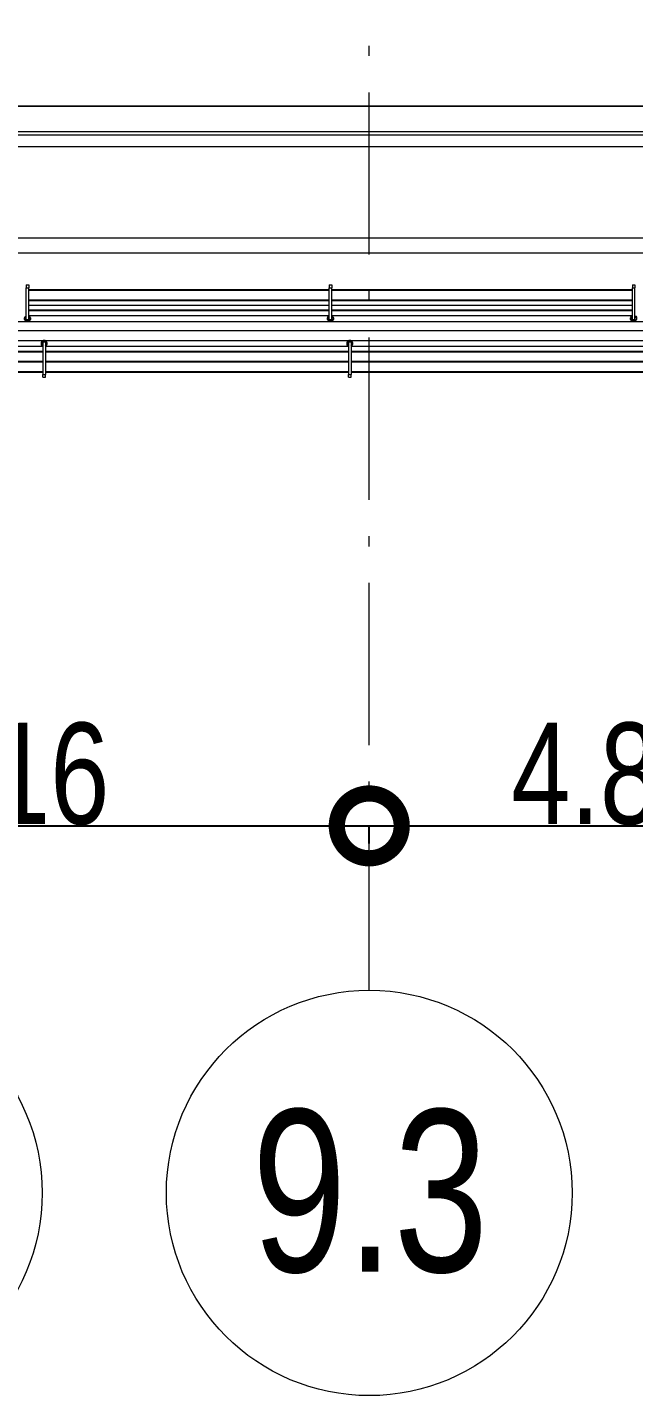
# Model space of a CAD drawing. Header units: metres. Extents: x -55 to 260, y -121 to 64.
# Drawn here: x 89.33 to 95.3, y -111.68 to -98.18 of the extents above; entities that cross this region are included whole.
import ezdxf

# ---------------------------------------------------------------- set-up
doc = ezdxf.new("R2010")
doc.units = ezdxf.units.M
doc.linetypes.add('01_Grid', pattern=[2.32, 1.6, -0.36, 0, -0.36])
for name, color, linetype, lineweight in [('0-1', 7, 'Continuous', 5), ('03EJES-1', 1, '01_Grid', 5), ('04NOEJE', 2, 'Continuous', 18), ('04NOEJE-1', 2, 'Continuous', 5), ('31COTAS', 1, 'Continuous', 5), ('46BANQ-1', 253, 'Continuous', 5), ('55BARANDAL-1', 253, 'Continuous', 5), ('70LINEA-1', 254, 'Continuous', 5), ('70LINEA-6', 253, 'Continuous', 5)]:
    doc.layers.add(name, color=color, linetype=linetype, lineweight=lineweight)
doc.styles.add('Arial', font='arial.ttf', dxfattribs={"width": 0.75, "height": 1.6})
doc.styles.add('Arial_1', font='arial.ttf', dxfattribs={"width": 0.75, "height": 1})
doc.dimstyles.new('Standard__0_00_', dxfattribs={"dimscale": 0.3048, "dimtxt": 1.020259, "dimasz": 4.199475, "dimexe": 0, "dimexo": 1.312336, "dimgap": 0, "dimtad": 1, "dimrnd": 0.01, "dimzin": 0, "dimdsep": 46, "dimtxsty": 'Arial_1', "dimblk1": 'DOTSMALL', "dimblk2": 'DOTSMALL', "dimsah": 1, "dimcen": 0.09, "dimazin": 0, "dimtfac": 1, "dimtdec": 4, "dimtix": 1, "dimtmove": 0, "dimatfit": 3, "dimfxl": 1, "dimtvp": 1, "dimtolj": 1, "dimtzin": 0, "dimarcsym": 2})

# ---------------------------------------------------------------- blocks, each defined once
blk = doc.blocks.new('Railing - Wire Post - Chainlink 2-V324-A1 _ A700')
at = {"layer": '55BARANDAL-1'}
for p, q in [((-0.331, 0.012), (-0.323, 0.012)), ((-0.331, 0.012), (-0.331, -0.013)), ((-0.323, 0.012), (-0.317, 0.012)), ((-0.317, 0.012), (-0.311, 0.012)), ((-0.311, 0.012), (-0.304, 0.012)), ((-0.304, 0.012), (-0.304, -0.013)), ((0.013, 0.012), (-0.304, 0.012)), ((0.013, -0.013), (0.013, 0.012)), ((-0.331, -0.013), (-0.323, -0.013)), ((-0.323, -0.013), (-0.317, -0.013)), ((-0.317, -0.013), (-0.311, -0.013)), ((-0.311, -0.013), (-0.304, -0.013)), ((0.013, -0.013), (-0.304, -0.013))]:
    blk.add_line(p, q, dxfattribs=at)
for radius, start, end in [(0.0301, 206.3748, 2.2872), (0.0301, 206.3748, 2.2872), (0.0301, 2.2872, 148.7371), (0.0301, 2.2872, 148.7371), (0.0251, 45, 150), (0.0251, 45, 150), (0.0251, 90, 148.3274), (0.0251, 270, 90), (0.0251, 0, 44.9925), (0.0251, 0, 44.9925), (0.0251, 315.0075, 0), (0.0251, 315.0075, 0), (0.0301, 335.1498, 2.2872), (0.0301, 335.1498, 2.2872), (0.0301, 335.1498, 2.2872), (0.0301, 335.1498, 2.2872), (0.0301, 335.1498, 2.2872), (0.0301, 335.1498, 2.2872), (0.0301, 335.1498, 2.2872), (0.0301, 335.1498, 2.2872), (0.0301, 335.1498, 2.2872), (0.0301, 335.1498, 2.2872), (0.0301, 2.2872, 16.9322), (0.0301, 2.2872, 16.9322), (0.0301, 2.2872, 16.9322), (0.0301, 2.2872, 16.9322), (0.0301, 2.2872, 16.9322), (0.0301, 2.2872, 16.9322), (0.0301, 2.2872, 16.9322), (0.0301, 2.2872, 16.9322), (0.0301, 2.2872, 16.9322), (0.0301, 2.2872, 16.9322), (0.0251, 210, 315), (0.0251, 210, 315), (0.0251, 211.6726, 270)]:
    blk.add_arc((0, 0), radius, start, end, dxfattribs=at)
blk = doc.blocks.new('Railing - Wire Post - Chainlink 2-V325-A1 _ A700')
at = {"layer": '55BARANDAL-1'}
for p, q in [((-0.331, 0.012), (-0.323, 0.012)), ((-0.331, 0.012), (-0.331, -0.013)), ((-0.323, 0.012), (-0.317, 0.012)), ((-0.317, 0.012), (-0.311, 0.012)), ((-0.311, 0.012), (-0.304, 0.012)), ((-0.304, 0.012), (-0.304, -0.013)), ((0.013, 0.012), (-0.304, 0.012)), ((0.013, -0.013), (0.013, 0.012)), ((-0.331, -0.013), (-0.323, -0.013)), ((-0.323, -0.013), (-0.317, -0.013)), ((-0.317, -0.013), (-0.311, -0.013)), ((-0.311, -0.013), (-0.304, -0.013)), ((0.013, -0.013), (-0.304, -0.013))]:
    blk.add_line(p, q, dxfattribs=at)
for radius, start, end in [(0.0301, 206.3748, 2.2872), (0.0301, 206.3748, 2.2872), (0.0301, 2.2872, 148.7371), (0.0301, 2.2872, 148.7371), (0.0251, 45, 150), (0.0251, 45, 150), (0.0251, 90, 148.3274), (0.0251, 270, 90), (0.0251, 0, 44.9925), (0.0251, 0, 44.9925), (0.0251, 315.0075, 0), (0.0251, 315.0075, 0), (0.0301, 335.0744, 2.2872), (0.0301, 335.0744, 2.2872), (0.0301, 335.0744, 2.2872), (0.0301, 335.0744, 2.2872), (0.0301, 335.0744, 2.2872), (0.0301, 335.0744, 2.2872), (0.0301, 335.0744, 2.2872), (0.0301, 335.0744, 2.2872), (0.0301, 335.0744, 2.2872), (0.0301, 335.0744, 2.2872), (0.0301, 2.2872, 16.9322), (0.0301, 2.2872, 16.9322), (0.0301, 2.2872, 16.9322), (0.0301, 2.2872, 16.9322), (0.0301, 2.2872, 16.9322), (0.0301, 2.2872, 16.9322), (0.0301, 2.2872, 16.9322), (0.0301, 2.2872, 16.9322), (0.0301, 2.2872, 16.9322), (0.0301, 2.2872, 16.9322), (0.0251, 210, 315), (0.0251, 210, 315), (0.0251, 211.6726, 270)]:
    blk.add_arc((0, 0), radius, start, end, dxfattribs=at)
blk = doc.blocks.new('Railing - Railing-8511726-A1 _ A700')
at = {"layer": '55BARANDAL-1'}
for p, q in [((240.175, -101.274), (20.175, -101.274)), ((86.489, -101.329), (89.478, -101.329)), ((89.478, -101.38), (86.489, -101.38)), ((86.489, -101.384), (89.478, -101.384)), ((89.503, -101.329), (92.492, -101.329)), ((92.492, -101.38), (89.503, -101.38)), ((89.503, -101.384), (92.492, -101.384)), ((92.517, -101.329), (95.505, -101.329)), ((95.505, -101.38), (92.517, -101.38)), ((92.517, -101.384), (95.505, -101.384)), ((89.478, -101.48), (86.489, -101.48)), ((86.489, -101.484), (89.478, -101.484)), ((92.492, -101.48), (89.503, -101.48)), ((89.503, -101.484), (92.492, -101.484)), ((95.505, -101.48), (92.517, -101.48)), ((92.517, -101.484), (95.505, -101.484)), ((89.478, -101.58), (86.489, -101.58)), ((86.489, -101.584), (89.478, -101.584)), ((92.492, -101.58), (89.503, -101.58)), ((89.503, -101.584), (92.492, -101.584)), ((95.505, -101.58), (92.517, -101.58)), ((92.517, -101.584), (95.505, -101.584))]:
    blk.add_line(p, q, dxfattribs=at)
at = {"rotation": 90}
for name, p in [('Railing - Wire Post - Chainlink 2-V324-A1 _ A700', (89.49, -101.302)), ('Railing - Wire Post - Chainlink 2-V325-A1 _ A700', (92.504, -101.302))]:
    blk.add_blockref(name, p, dxfattribs=at)
blk = doc.blocks.new('Practice Rain Ditch - Practice Rain Ditch-8556337-A1 _ A700')
at = {"layer": '70LINEA-1'}
for p, q in [((20.175, -99.21), (191.593, -99.212)), ((191.593, -99.227), (20.175, -99.258)), ((191.593, -99.362), (20.175, -99.36)), ((195.315, -100.262), (20.175, -100.26)), ((195.315, -100.412), (20.175, -100.41))]:
    blk.add_line(p, q, dxfattribs=at)
blk = doc.blocks.new('Railing - Wire Post - Chainlink 2-V373-A1 _ A700')
at = {"layer": '55BARANDAL-1'}
for p, q in [((-0.331, 0.012), (-0.317, 0.012)), ((-0.331, 0.012), (-0.331, -0.013)), ((-0.317, 0.012), (-0.311, 0.012)), ((-0.311, 0.012), (-0.304, 0.012)), ((-0.304, 0.012), (-0.304, -0.013)), ((0.013, 0.012), (-0.304, 0.012)), ((0.013, -0.013), (0.013, 0.012)), ((-0.331, -0.013), (-0.317, -0.013)), ((-0.317, -0.013), (-0.311, -0.013)), ((-0.311, -0.013), (-0.304, -0.013)), ((0.013, -0.013), (-0.304, -0.013))]:
    blk.add_line(p, q, dxfattribs=at)
for radius, start, end in [(0.0301, 2.2872, 154.521), (0.0301, 2.2872, 154.521), (0.0301, 206.3748, 2.2872), (0.0301, 206.3748, 2.2872), (0.0251, 0, 150), (0.0251, 0, 150), (0.0251, 210, 0), (0.0251, 210, 0), (0.0251, 90, 148.3274), (0.0251, 270, 90), (0.0301, 336.8856, 2.2872), (0.0301, 336.8856, 2.2872), (0.0301, 336.8856, 2.2872), (0.0301, 336.8856, 2.2872), (0.0301, 336.8856, 2.2872), (0.0301, 336.8856, 2.2872), (0.0301, 336.8856, 2.2872), (0.0301, 336.8856, 2.2872), (0.0301, 336.8856, 2.2872), (0.0301, 2.2872, 16.9322), (0.0301, 2.2872, 16.9322), (0.0301, 2.2872, 16.9322), (0.0301, 2.2872, 16.9322), (0.0301, 2.2872, 16.9322), (0.0301, 2.2872, 16.9322), (0.0301, 2.2872, 16.9322), (0.0301, 2.2872, 16.9322), (0.0301, 2.2872, 16.9322), (0.0251, 211.6726, 270)]:
    blk.add_arc((0, 0), radius, start, end, dxfattribs=at)
blk = doc.blocks.new('Railing - Wire Post - Chainlink 2-V374-A1 _ A700')
at = {"layer": '55BARANDAL-1'}
for p, q in [((-0.331, 0.012), (-0.317, 0.012)), ((-0.331, 0.012), (-0.331, -0.013)), ((-0.317, 0.012), (-0.311, 0.012)), ((-0.311, 0.012), (-0.304, 0.012)), ((-0.304, 0.012), (-0.304, -0.013)), ((0.013, 0.012), (-0.304, 0.012)), ((0.013, -0.013), (0.013, 0.012)), ((-0.331, -0.013), (-0.317, -0.013)), ((-0.317, -0.013), (-0.311, -0.013)), ((-0.311, -0.013), (-0.304, -0.013)), ((0.013, -0.013), (-0.304, -0.013))]:
    blk.add_line(p, q, dxfattribs=at)
for radius, start, end in [(0.0301, 2.2872, 155.3383), (0.0301, 2.2872, 155.3383), (0.0301, 205.4077, 2.2872), (0.0301, 205.4077, 2.2872), (0.0251, 0, 150), (0.0251, 0, 150), (0.0251, 210, 0), (0.0251, 210, 0), (0.0251, 90, 148.3274), (0.0251, 270, 90), (0.0301, 336.8856, 2.2872), (0.0301, 336.8856, 2.2872), (0.0301, 336.8856, 2.2872), (0.0301, 336.8856, 2.2872), (0.0301, 336.8856, 2.2872), (0.0301, 336.8856, 2.2872), (0.0301, 336.8856, 2.2872), (0.0301, 336.8856, 2.2872), (0.0301, 336.8856, 2.2872), (0.0301, 2.2872, 16.9322), (0.0301, 2.2872, 16.9322), (0.0301, 2.2872, 16.9322), (0.0301, 2.2872, 16.9322), (0.0301, 2.2872, 16.9322), (0.0301, 2.2872, 16.9322), (0.0301, 2.2872, 16.9322), (0.0301, 2.2872, 16.9322), (0.0301, 2.2872, 16.9322), (0.0251, 211.6726, 270)]:
    blk.add_arc((0, 0), radius, start, end, dxfattribs=at)
blk = doc.blocks.new('Railing - Wire Post - Chainlink 2-V375-A1 _ A700')
at = {"layer": '55BARANDAL-1'}
for p, q in [((-0.331, 0.012), (-0.317, 0.012)), ((-0.331, 0.012), (-0.331, -0.013)), ((-0.317, 0.012), (-0.311, 0.012)), ((-0.311, 0.012), (-0.304, 0.012)), ((-0.304, 0.012), (-0.304, -0.013)), ((0.013, 0.012), (-0.304, 0.012)), ((0.013, -0.013), (0.013, 0.012)), ((-0.331, -0.013), (-0.317, -0.013)), ((-0.317, -0.013), (-0.311, -0.013)), ((-0.311, -0.013), (-0.304, -0.013)), ((0.013, -0.013), (-0.304, -0.013))]:
    blk.add_line(p, q, dxfattribs=at)
for radius, start, end in [(0.0301, 2.2872, 156.1556), (0.0301, 2.2872, 156.1556), (0.0301, 204.4042, 2.2872), (0.0301, 204.4042, 2.2872), (0.0251, 0, 150), (0.0251, 0, 150), (0.0251, 210, 0), (0.0251, 210, 0), (0.0251, 90, 148.3274), (0.0251, 270, 90), (0.0301, 336.8856, 2.2872), (0.0301, 336.8856, 2.2872), (0.0301, 336.8856, 2.2872), (0.0301, 336.8856, 2.2872), (0.0301, 336.8856, 2.2872), (0.0301, 336.8856, 2.2872), (0.0301, 336.8856, 2.2872), (0.0301, 336.8856, 2.2872), (0.0301, 336.8856, 2.2872), (0.0301, 2.2872, 16.9322), (0.0301, 2.2872, 16.9322), (0.0301, 2.2872, 16.9322), (0.0301, 2.2872, 16.9322), (0.0301, 2.2872, 16.9322), (0.0301, 2.2872, 16.9322), (0.0301, 2.2872, 16.9322), (0.0301, 2.2872, 16.9322), (0.0301, 2.2872, 16.9322), (0.0251, 211.6726, 270)]:
    blk.add_arc((0, 0), radius, start, end, dxfattribs=at)
blk = doc.blocks.new('Railing - Railing-8574736-A1 _ A700')
at = {"layer": '55BARANDAL-1'}
for p, q in [((92.301, -100.773), (89.338, -100.773)), ((89.338, -100.777), (92.301, -100.777)), ((95.29, -100.773), (92.326, -100.773)), ((92.326, -100.777), (95.29, -100.777)), ((92.301, -100.873), (89.338, -100.873)), ((89.338, -100.877), (92.301, -100.877)), ((92.301, -100.973), (89.338, -100.973)), ((89.338, -100.977), (92.301, -100.977)), ((95.29, -100.873), (92.326, -100.873)), ((92.326, -100.877), (95.29, -100.877)), ((95.29, -100.973), (92.326, -100.973)), ((92.326, -100.977), (95.29, -100.977)), ((-33.162, -101.076), (229.742, -101.091)), ((92.301, -101.028), (89.338, -101.028)), ((95.29, -101.028), (92.326, -101.028))]:
    blk.add_line(p, q, dxfattribs=at)
at = {"extrusion": (0, 0, -1), "zscale": -1, "rotation": 270.0033261339385}
for name, p in [('Railing - Wire Post - Chainlink 2-V373-A1 _ A700', (-89.326, -101.055)), ('Railing - Wire Post - Chainlink 2-V374-A1 _ A700', (-92.314, -101.055)), ('Railing - Wire Post - Chainlink 2-V375-A1 _ A700', (-95.302, -101.055))]:
    blk.add_blockref(name, p, dxfattribs=at)
blk = doc.blocks.new('22011_AR_rvt-1-A1 _ A700')
at = {"layer": '46BANQ-1'}
for p, q in [((90.172, -98.96), (80.172, -98.96)), ((100.172, -98.96), (90.172, -98.96))]:
    blk.add_line(p, q, dxfattribs=at)
at = {"layer": '70LINEA-1'}
for p, q in [((20.175, -98.96), (191.589, -98.96)), ((89.338, -100.924), (92.301, -100.924)), ((92.326, -100.924), (95.29, -100.924)), ((195.535, -101.184), (20.175, -101.174))]:
    blk.add_line(p, q, dxfattribs=at)
at = {"layer": '55BARANDAL-1'}
for name in ['Railing - Railing-8574736-A1 _ A700', 'Railing - Railing-8511726-A1 _ A700']:
    blk.add_blockref(name, (0, 0), dxfattribs=at)
at = {"layer": '70LINEA-6'}
blk.add_blockref('Practice Rain Ditch - Practice Rain Ditch-8556337-A1 _ A700', (0, 0), dxfattribs=at)
blk = doc.blocks.new('Railing - Wire Post - Chainlink 2-V695-A1 _ A700')
at = {"layer": '55BARANDAL-1'}
for p, q in [((-0.331, 0.012), (-0.317, 0.012)), ((-0.331, 0.012), (-0.331, -0.013)), ((-0.317, 0.012), (-0.311, 0.012)), ((-0.311, 0.012), (-0.304, 0.012)), ((-0.304, 0.012), (-0.304, -0.013)), ((0.013, 0.012), (-0.304, 0.012)), ((0.013, -0.013), (0.013, 0.012)), ((-0.331, -0.013), (-0.317, -0.013)), ((-0.317, -0.013), (-0.311, -0.013)), ((-0.311, -0.013), (-0.304, -0.013)), ((0.013, -0.013), (-0.304, -0.013))]:
    blk.add_line(p, q, dxfattribs=at)
for radius, start, end in [(0.0301, 206.3748, 2.2872), (0.0301, 206.3748, 2.2872), (0.0301, 2.2872, 148.7371), (0.0301, 2.2872, 148.7371), (0.0251, 45, 150), (0.0251, 45, 150), (0.0251, 90, 148.3274), (0.0251, 270, 90), (0.0251, 0, 44.9925), (0.0251, 0, 44.9925), (0.0251, 315.0075, 0), (0.0251, 315.0075, 0), (0.0301, 335.1498, 2.2872), (0.0301, 335.1498, 2.2872), (0.0301, 335.1498, 2.2872), (0.0301, 335.1498, 2.2872), (0.0301, 335.1498, 2.2872), (0.0301, 335.1498, 2.2872), (0.0301, 335.1498, 2.2872), (0.0301, 335.1498, 2.2872), (0.0301, 335.1498, 2.2872), (0.0301, 335.1498, 2.2872), (0.0301, 2.2872, 16.9322), (0.0301, 2.2872, 16.9322), (0.0301, 2.2872, 16.9322), (0.0301, 2.2872, 16.9322), (0.0301, 2.2872, 16.9322), (0.0301, 2.2872, 16.9322), (0.0301, 2.2872, 16.9322), (0.0301, 2.2872, 16.9322), (0.0301, 2.2872, 16.9322), (0.0301, 2.2872, 16.9322), (0.0251, 210, 315), (0.0251, 210, 315), (0.0251, 211.6726, 270)]:
    blk.add_arc((0, 0), radius, start, end, dxfattribs=at)
blk = doc.blocks.new('Railing - Wire Post - Chainlink 2-V696-A1 _ A700')
at = {"layer": '55BARANDAL-1'}
for p, q in [((-0.331, 0.012), (-0.317, 0.012)), ((-0.331, 0.012), (-0.331, -0.013)), ((-0.317, 0.012), (-0.311, 0.012)), ((-0.311, 0.012), (-0.304, 0.012)), ((-0.304, 0.012), (-0.304, -0.013)), ((0.013, 0.012), (-0.304, 0.012)), ((0.013, -0.013), (0.013, 0.012)), ((-0.331, -0.013), (-0.317, -0.013)), ((-0.317, -0.013), (-0.311, -0.013)), ((-0.311, -0.013), (-0.304, -0.013)), ((0.013, -0.013), (-0.304, -0.013))]:
    blk.add_line(p, q, dxfattribs=at)
for radius, start, end in [(0.0301, 206.3748, 2.2872), (0.0301, 206.3748, 2.2872), (0.0301, 2.2872, 148.7371), (0.0301, 2.2872, 148.7371), (0.0251, 45, 150), (0.0251, 45, 150), (0.0251, 90, 148.3274), (0.0251, 270, 90), (0.0251, 0, 44.9925), (0.0251, 0, 44.9925), (0.0251, 315.0075, 0), (0.0251, 315.0075, 0), (0.0301, 335.0744, 2.2872), (0.0301, 335.0744, 2.2872), (0.0301, 335.0744, 2.2872), (0.0301, 335.0744, 2.2872), (0.0301, 335.0744, 2.2872), (0.0301, 335.0744, 2.2872), (0.0301, 335.0744, 2.2872), (0.0301, 335.0744, 2.2872), (0.0301, 335.0744, 2.2872), (0.0301, 335.0744, 2.2872), (0.0301, 2.2872, 16.9322), (0.0301, 2.2872, 16.9322), (0.0301, 2.2872, 16.9322), (0.0301, 2.2872, 16.9322), (0.0301, 2.2872, 16.9322), (0.0301, 2.2872, 16.9322), (0.0301, 2.2872, 16.9322), (0.0301, 2.2872, 16.9322), (0.0301, 2.2872, 16.9322), (0.0301, 2.2872, 16.9322), (0.0251, 210, 315), (0.0251, 210, 315), (0.0251, 211.6726, 270)]:
    blk.add_arc((0, 0), radius, start, end, dxfattribs=at)
blk = doc.blocks.new('Railing - Railing-V701-A1 _ A700')
at = {"layer": '55BARANDAL-1'}
for p, q in [((240.175, -101.274), (20.175, -101.274)), ((86.489, -101.329), (89.478, -101.329)), ((89.478, -101.38), (86.489, -101.38)), ((86.489, -101.384), (89.478, -101.384)), ((89.503, -101.329), (92.492, -101.329)), ((92.492, -101.38), (89.503, -101.38)), ((89.503, -101.384), (92.492, -101.384)), ((92.517, -101.329), (95.505, -101.329)), ((95.505, -101.38), (92.517, -101.38)), ((92.517, -101.384), (95.505, -101.384)), ((89.478, -101.48), (86.489, -101.48)), ((86.489, -101.484), (89.478, -101.484)), ((92.492, -101.48), (89.503, -101.48)), ((89.503, -101.484), (92.492, -101.484)), ((95.505, -101.48), (92.517, -101.48)), ((92.517, -101.484), (95.505, -101.484)), ((89.478, -101.58), (86.489, -101.58)), ((86.489, -101.584), (89.478, -101.584)), ((92.492, -101.58), (89.503, -101.58)), ((89.503, -101.584), (92.492, -101.584)), ((95.505, -101.58), (92.517, -101.58)), ((92.517, -101.584), (95.505, -101.584))]:
    blk.add_line(p, q, dxfattribs=at)
at = {"rotation": 90}
for name, p in [('Railing - Wire Post - Chainlink 2-V695-A1 _ A700', (89.49, -101.302)), ('Railing - Wire Post - Chainlink 2-V696-A1 _ A700', (92.504, -101.302))]:
    blk.add_blockref(name, p, dxfattribs=at)
blk = doc.blocks.new('Practice Rain Ditch - Practice Rain Ditch-V706-A1 _ A700')
at = {"layer": '70LINEA-1'}
for p, q in [((20.175, -99.21), (191.593, -99.212)), ((191.593, -99.227), (20.175, -99.258)), ((191.593, -99.362), (20.175, -99.36)), ((195.315, -100.262), (20.175, -100.26)), ((195.315, -100.412), (20.175, -100.41))]:
    blk.add_line(p, q, dxfattribs=at)
blk = doc.blocks.new('Railing - Wire Post - Chainlink 2-V747-A1 _ A700')
at = {"layer": '55BARANDAL-1'}
for p, q in [((-0.331, 0.012), (-0.323, 0.012)), ((-0.331, 0.012), (-0.331, -0.013)), ((-0.323, 0.012), (-0.317, 0.012)), ((-0.317, 0.012), (-0.311, 0.012)), ((-0.311, 0.012), (-0.304, 0.012)), ((-0.304, 0.012), (-0.304, -0.013)), ((0.013, 0.012), (-0.304, 0.012)), ((0.013, -0.013), (0.013, 0.012)), ((-0.331, -0.013), (-0.323, -0.013)), ((-0.323, -0.013), (-0.317, -0.013)), ((-0.317, -0.013), (-0.311, -0.013)), ((-0.311, -0.013), (-0.304, -0.013)), ((0.013, -0.013), (-0.304, -0.013))]:
    blk.add_line(p, q, dxfattribs=at)
for radius, start, end in [(0.0301, 2.2872, 154.521), (0.0301, 2.2872, 154.521), (0.0301, 206.3748, 2.2872), (0.0301, 206.3748, 2.2872), (0.0251, 0, 150), (0.0251, 0, 150), (0.0251, 210, 0), (0.0251, 210, 0), (0.0251, 90, 148.3274), (0.0251, 270, 90), (0.0301, 336.8856, 2.2872), (0.0301, 336.8856, 2.2872), (0.0301, 336.8856, 2.2872), (0.0301, 336.8856, 2.2872), (0.0301, 336.8856, 2.2872), (0.0301, 336.8856, 2.2872), (0.0301, 336.8856, 2.2872), (0.0301, 336.8856, 2.2872), (0.0301, 336.8856, 2.2872), (0.0301, 2.2872, 16.9322), (0.0301, 2.2872, 16.9322), (0.0301, 2.2872, 16.9322), (0.0301, 2.2872, 16.9322), (0.0301, 2.2872, 16.9322), (0.0301, 2.2872, 16.9322), (0.0301, 2.2872, 16.9322), (0.0301, 2.2872, 16.9322), (0.0301, 2.2872, 16.9322), (0.0251, 211.6726, 270)]:
    blk.add_arc((0, 0), radius, start, end, dxfattribs=at)
blk = doc.blocks.new('Railing - Wire Post - Chainlink 2-V748-A1 _ A700')
at = {"layer": '55BARANDAL-1'}
for p, q in [((-0.331, 0.012), (-0.323, 0.012)), ((-0.331, 0.012), (-0.331, -0.013)), ((-0.323, 0.012), (-0.317, 0.012)), ((-0.317, 0.012), (-0.311, 0.012)), ((-0.311, 0.012), (-0.304, 0.012)), ((-0.304, 0.012), (-0.304, -0.013)), ((0.013, 0.012), (-0.304, 0.012)), ((0.013, -0.013), (0.013, 0.012)), ((-0.331, -0.013), (-0.323, -0.013)), ((-0.323, -0.013), (-0.317, -0.013)), ((-0.317, -0.013), (-0.311, -0.013)), ((-0.311, -0.013), (-0.304, -0.013)), ((0.013, -0.013), (-0.304, -0.013))]:
    blk.add_line(p, q, dxfattribs=at)
for radius, start, end in [(0.0301, 2.2872, 155.3383), (0.0301, 2.2872, 155.3383), (0.0301, 205.4077, 2.2872), (0.0301, 205.4077, 2.2872), (0.0251, 0, 150), (0.0251, 0, 150), (0.0251, 210, 0), (0.0251, 210, 0), (0.0251, 90, 148.3274), (0.0251, 270, 90), (0.0301, 336.8856, 2.2872), (0.0301, 336.8856, 2.2872), (0.0301, 336.8856, 2.2872), (0.0301, 336.8856, 2.2872), (0.0301, 336.8856, 2.2872), (0.0301, 336.8856, 2.2872), (0.0301, 336.8856, 2.2872), (0.0301, 336.8856, 2.2872), (0.0301, 336.8856, 2.2872), (0.0301, 2.2872, 16.9322), (0.0301, 2.2872, 16.9322), (0.0301, 2.2872, 16.9322), (0.0301, 2.2872, 16.9322), (0.0301, 2.2872, 16.9322), (0.0301, 2.2872, 16.9322), (0.0301, 2.2872, 16.9322), (0.0301, 2.2872, 16.9322), (0.0301, 2.2872, 16.9322), (0.0251, 211.6726, 270)]:
    blk.add_arc((0, 0), radius, start, end, dxfattribs=at)
blk = doc.blocks.new('Railing - Wire Post - Chainlink 2-V749-A1 _ A700')
at = {"layer": '55BARANDAL-1'}
for p, q in [((-0.331, 0.012), (-0.323, 0.012)), ((-0.331, 0.012), (-0.331, -0.013)), ((-0.323, 0.012), (-0.317, 0.012)), ((-0.317, 0.012), (-0.311, 0.012)), ((-0.311, 0.012), (-0.304, 0.012)), ((-0.304, 0.012), (-0.304, -0.013)), ((0.013, 0.012), (-0.304, 0.012)), ((0.013, -0.013), (0.013, 0.012)), ((-0.331, -0.013), (-0.323, -0.013)), ((-0.323, -0.013), (-0.317, -0.013)), ((-0.317, -0.013), (-0.311, -0.013)), ((-0.311, -0.013), (-0.304, -0.013)), ((0.013, -0.013), (-0.304, -0.013))]:
    blk.add_line(p, q, dxfattribs=at)
for radius, start, end in [(0.0301, 2.2872, 156.1556), (0.0301, 2.2872, 156.1556), (0.0301, 204.4042, 2.2872), (0.0301, 204.4042, 2.2872), (0.0251, 0, 150), (0.0251, 0, 150), (0.0251, 210, 0), (0.0251, 210, 0), (0.0251, 90, 148.3274), (0.0251, 270, 90), (0.0301, 336.8856, 2.2872), (0.0301, 336.8856, 2.2872), (0.0301, 336.8856, 2.2872), (0.0301, 336.8856, 2.2872), (0.0301, 336.8856, 2.2872), (0.0301, 336.8856, 2.2872), (0.0301, 336.8856, 2.2872), (0.0301, 336.8856, 2.2872), (0.0301, 336.8856, 2.2872), (0.0301, 2.2872, 16.9322), (0.0301, 2.2872, 16.9322), (0.0301, 2.2872, 16.9322), (0.0301, 2.2872, 16.9322), (0.0301, 2.2872, 16.9322), (0.0301, 2.2872, 16.9322), (0.0301, 2.2872, 16.9322), (0.0301, 2.2872, 16.9322), (0.0301, 2.2872, 16.9322), (0.0251, 211.6726, 270)]:
    blk.add_arc((0, 0), radius, start, end, dxfattribs=at)
blk = doc.blocks.new('Railing - Railing-V756-A1 _ A700')
at = {"layer": '55BARANDAL-1'}
for p, q in [((92.301, -100.773), (89.338, -100.773)), ((89.338, -100.777), (92.301, -100.777)), ((95.29, -100.773), (92.326, -100.773)), ((92.326, -100.777), (95.29, -100.777)), ((92.301, -100.873), (89.338, -100.873)), ((89.338, -100.877), (92.301, -100.877)), ((92.301, -100.973), (89.338, -100.973)), ((89.338, -100.977), (92.301, -100.977)), ((95.29, -100.873), (92.326, -100.873)), ((92.326, -100.877), (95.29, -100.877)), ((95.29, -100.973), (92.326, -100.973)), ((92.326, -100.977), (95.29, -100.977)), ((-33.162, -101.076), (229.742, -101.091)), ((92.301, -101.028), (89.338, -101.028)), ((95.29, -101.028), (92.326, -101.028))]:
    blk.add_line(p, q, dxfattribs=at)
at = {"extrusion": (0, 0, -1), "zscale": -1, "rotation": 270.0033261339385}
for name, p in [('Railing - Wire Post - Chainlink 2-V747-A1 _ A700', (-89.326, -101.055)), ('Railing - Wire Post - Chainlink 2-V748-A1 _ A700', (-92.314, -101.055)), ('Railing - Wire Post - Chainlink 2-V749-A1 _ A700', (-95.302, -101.055))]:
    blk.add_blockref(name, p, dxfattribs=at)
blk = doc.blocks.new('22011_AR_rvt-2-A1 _ A700')
at = {"layer": '46BANQ-1'}
for p, q in [((90.172, -98.96), (80.172, -98.96)), ((100.172, -98.96), (90.172, -98.96))]:
    blk.add_line(p, q, dxfattribs=at)
at = {"layer": '70LINEA-1'}
for p, q in [((20.175, -98.96), (191.589, -98.96)), ((89.338, -100.924), (92.301, -100.924)), ((92.326, -100.924), (95.29, -100.924)), ((195.535, -101.184), (20.175, -101.174))]:
    blk.add_line(p, q, dxfattribs=at)
at = {"layer": '55BARANDAL-1'}
for name in ['Railing - Railing-V756-A1 _ A700', 'Railing - Railing-V701-A1 _ A700']:
    blk.add_blockref(name, (0, 0), dxfattribs=at)
at = {"layer": '70LINEA-6'}
blk.add_blockref('Practice Rain Ditch - Practice Rain Ditch-V706-A1 _ A700', (0, 0), dxfattribs=at)
blk = doc.blocks.new('Grid - Standard-4449989-A1 _ A700')
at = {"layer": '04NOEJE'}
blk.add_circle((0, 0), 0.005, dxfattribs=at)
blk = doc.blocks.new('_DotSmall')
at = {"color": 0, "linetype": 'ByBlock', "const_width": 0.5}
blk.add_lwpolyline([(-0.0625, 0, 1), (0.0625, 0, 1)], format="xyb", close=True, dxfattribs=at)
blk = doc.blocks.new('DIMBLOCK27-A1 _ A700')
at = {"layer": '31COTAS', "color": 0, "lineweight": -2, "transparency": 16777216}
for p, q in [((85.532, -106.235), (85.532, -106.062)), ((85.532, -106.062), (92.696, -106.062)), ((92.696, -106.235), (92.696, -106.062))]:
    blk.add_line(p, q, dxfattribs=at)
at = {"layer": 'Defpoints', "color": 0, "transparency": 16777216}
for p in [(85.532, -105.835), (92.696, -105.835), (92.696, -106.062)]:
    blk.add_point(p, dxfattribs=at)
at = {"layer": '31COTAS', "color": 0, "lineweight": -2, "transparency": 16777216, "xscale": 1.28, "yscale": 1.28, "zscale": 1.28, "rotation": 180}
blk.add_blockref('_DotSmall', (85.532, -106.062), dxfattribs=at)
at = {"layer": '31COTAS', "color": 0, "lineweight": -2, "transparency": 16777216, "xscale": 1.28, "yscale": 1.28, "zscale": 1.28}
blk.add_blockref('_DotSmall', (92.696, -106.062), dxfattribs=at)
at = {"layer": '31COTAS', "color": 0, "transparency": 16777216, "insert": (89.114, -105.551), "char_height": 1, "width": 2.37328, "attachment_point": 5, "style": 'Arial_1'}
blk.add_mtext('\\A1;7.16', dxfattribs=at)
blk = doc.blocks.new('DIMBLOCK28-A1 _ A700')
at = {"layer": '31COTAS', "color": 0, "lineweight": -2, "transparency": 16777216}
for p, q in [((92.696, -106.235), (92.696, -106.062)), ((92.696, -106.062), (97.536, -106.062)), ((97.536, -106.235), (97.536, -106.062))]:
    blk.add_line(p, q, dxfattribs=at)
at = {"layer": 'Defpoints', "color": 0, "transparency": 16777216}
for p in [(92.696, -105.835), (97.536, -105.835), (97.536, -106.062)]:
    blk.add_point(p, dxfattribs=at)
at = {"layer": '31COTAS', "color": 0, "lineweight": -2, "transparency": 16777216, "xscale": 1.28, "yscale": 1.28, "zscale": 1.28, "rotation": 180}
blk.add_blockref('_DotSmall', (92.696, -106.062), dxfattribs=at)
at = {"layer": '31COTAS', "color": 0, "lineweight": -2, "transparency": 16777216, "xscale": 1.28, "yscale": 1.28, "zscale": 1.28}
blk.add_blockref('_DotSmall', (97.536, -106.062), dxfattribs=at)
at = {"layer": '31COTAS', "color": 0, "transparency": 16777216, "insert": (95.116, -105.551), "char_height": 1, "width": 2.37328, "attachment_point": 5, "style": 'Arial_1'}
blk.add_mtext('\\A1;4.84', dxfattribs=at)

msp = doc.modelspace()

# ---------------------------------------------------------------- linework, layer by layer
at = {"layer": '03EJES-1'}
msp.add_line((92.696, -107.684), (92.696, -61.163), dxfattribs=at)

# ---------------------------------------------------------------- block references
at = {"layer": '0-1'}
for name in ['22011_AR_rvt-2-A1 _ A700', '22011_AR_rvt-1-A1 _ A700']:
    msp.add_blockref(name, (0, 0), dxfattribs=at)
at = {"layer": '04NOEJE', "xscale": 399.9999999999997, "yscale": 399.9999999999997, "zscale": 399.9999999999997, "rotation": 180}
msp.add_blockref('Grid - Standard-4449989-A1 _ A700', (87.472, -109.684), dxfattribs=at)
at = {"layer": '04NOEJE', "xscale": 399.9999999999997, "yscale": 399.9999999999997, "zscale": 399.9999999999997}
msp.add_blockref('Grid - Standard-4449989-A1 _ A700', (92.696, -109.684), dxfattribs=at)

# ---------------------------------------------------------------- texts
at = {"layer": '04NOEJE-1', "insert": (91.539, -108.862), "char_height": 1.6, "width": 2.83797, "attachment_point": 1, "style": 'Arial'}
msp.add_mtext('9.3', dxfattribs=at)

# ---------------------------------------------------------------- dimensions: what is measured, and where the dimension line sits
at = {"layer": '31COTAS'}
for base, p1, p2, override, picture, middle in [((92.696, -106.062), (85.532, -105.835), (92.696, -105.835), {"dimpost": '<>', "dimfxl": 7.1648}, 'DIMBLOCK27-A1 _ A700', (89.114, -105.551)), ((97.536, -106.062), (92.696, -105.835), (97.536, -105.835), {"dimpost": '<>', "dimfxl": 4.839578}, 'DIMBLOCK28-A1 _ A700', (95.116, -105.551))]:
    dim = msp.add_linear_dim(base=base, p1=p1, p2=p2, dimstyle='Standard__0_00_', override=override, dxfattribs=at)
    dim.commit()
    dim.dimension.update_dxf_attribs({"geometry": picture, "text_midpoint": middle})

doc.saveas('drawing.dxf')
